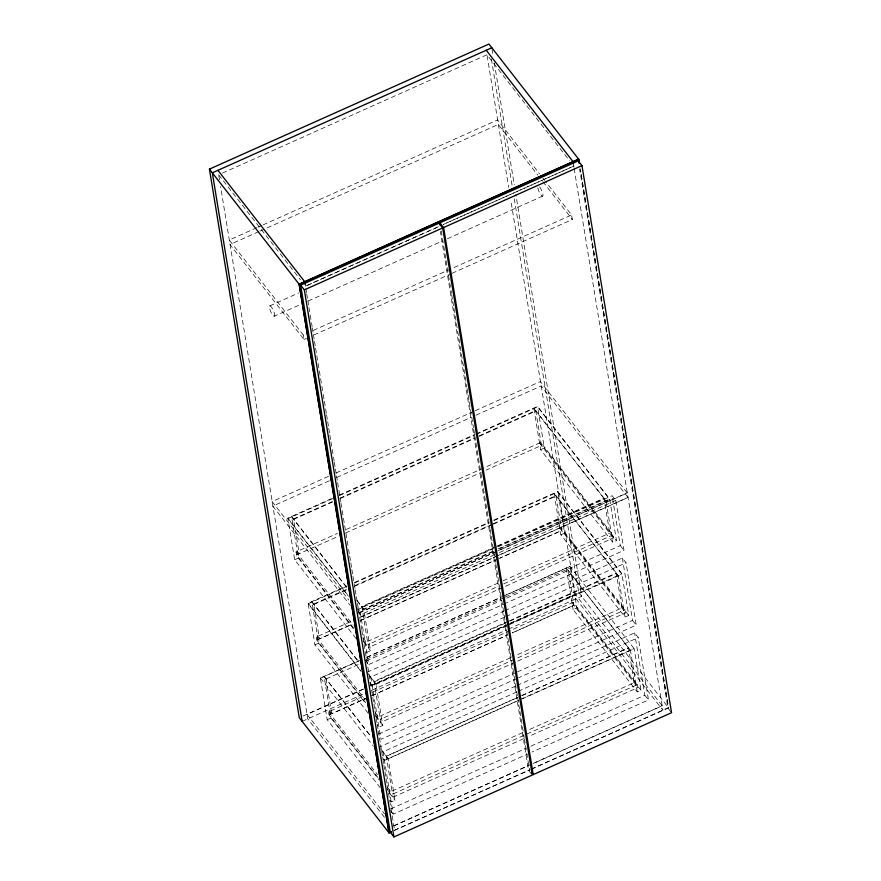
<?xml version="1.0" encoding="UTF-8"?>
<svg xmlns="http://www.w3.org/2000/svg" width="881" height="881" viewBox="0 0 881 881"><rect width="100%" height="100%" fill="white"/><g stroke="black" fill="none" stroke-linecap="round" stroke-linejoin="round"><path stroke-width="0.66" stroke-dasharray="4.41 3.3" d="M222.419 173.128L486.973 54.743L569.544 160.705M256.845 227.672L229.258 240.017L303.317 335.044M258.1 227.111L261.855 225.426M263.111 224.864L497.567 119.948L539.59 173.876M258.827 231.604L229.996 244.5L304.044 339.537L303.218 334.923M260.082 231.042L498.305 124.441L537.806 175.132M438.342 226.703L305.443 286.171L438.441 226.824M269.762 305.916L298.604 293.01M274.31 316.213A5.627 1.432 65.9 0 0 272.075 308.064A5.627 1.432 65.9 0 0 269.729 308.923A5.627 1.432 65.9 0 0 274.31 316.213L300.641 304.43M308.163 301.06L442.328 241.031M447.339 238.784L542.63 196.144M313.251 330.441L571.626 214.986L545.482 181.431M303.956 339.416L306.555 338.414M313.988 334.923L450.742 273.892M451.997 273.33L572.364 219.468L571.527 214.865M328.514 476.346L272.097 501.586L348.766 599.983M336.035 472.976L473.956 411.262M475.211 410.7L540.405 381.528L627.283 493.008L498.139 550.801M329.252 480.828L272.824 506.079L350.341 605.544M336.773 477.458L470.928 417.429M475.938 415.182L541.143 386.01L628.021 497.501L359.712 617.57M355.902 638.351L294.672 559.776L287.856 518.127L332.996 497.93M339.273 495.122L474.815 434.465M476.07 433.904L537.531 406.405L609.663 498.976L616.48 540.615L612.758 542.278L540.626 449.717L533.809 408.068L605.941 500.639L612.758 542.278M333.073 498.426L287.933 518.634L348.325 596.129M339.35 495.618L474.903 434.972M476.158 434.41L537.619 406.901L609.751 499.472L498.084 549.436M332.412 501.52L293.505 518.931L299.221 553.841L297.293 551.374M339.945 498.15L474.231 438.066M479.253 435.82L535.725 410.546L541.441 445.456L486.037 470.124M293.582 519.427L332.489 502.027M340.022 498.657L474.308 438.562M479.33 436.315L535.813 411.042M353.578 628.109L296.545 554.92L296.049 551.935L337.467 533.401M346.244 529.47L540.769 442.427L612.901 534.987L613.385 537.983L504.207 586.845M296.545 554.92L338.128 536.43M345.484 533.027L481.202 472.414M294.672 559.776L298.395 558.102L291.578 516.464L346.938 587.506M540.626 449.717L544.348 448.044L537.531 406.405M368.082 713.07L314.935 644.87L308.119 603.221L346.982 585.832M354.514 582.462L488.812 522.367M493.823 520.12L557.794 491.499L621.92 573.773L628.737 615.423L625.003 617.085L560.889 534.811L554.072 493.162L618.187 575.447L625.003 617.085M347.07 586.328L308.196 603.727L361.353 671.928M354.603 582.958L488.889 522.862M493.911 520.616L557.882 491.994L621.997 574.28L507.819 625.367M346.398 589.422L313.768 604.025L319.484 638.934L352.114 624.332M355.186 585.491L491.983 524.272M493.239 523.71L555.999 495.629L561.715 530.538L500.21 558.058M313.845 604.52L346.475 589.918M354.008 586.548L492.072 524.779M493.327 524.217L556.076 496.135M496.08 546.473L361.783 606.557L367.509 641.467L369.425 643.945M497.336 545.912L604.014 498.172L609.729 533.082L611.656 535.549M361.871 607.064L496.157 546.969M497.413 546.407L604.102 498.668M356.86 609.949L493.261 548.918M498.261 546.683L612.13 495.728L615.819 500.452L623.99 550.328L506.366 602.967M492.986 551.187L359.988 610.698L368.721 664.56L505.11 603.518M498.007 548.94L609.663 498.976M493.063 551.682L360.065 611.194L357.554 607.967M496.796 551.242L358.875 612.956L359.239 615.202M498.051 550.68L627.184 492.886M358.974 613.077L496.895 551.363M494.439 554.766L360.549 614.685L357.598 610.896M499.45 552.53L615.819 500.452M359.613 617.438L497.534 555.724M498.778 555.162L627.922 497.38M365.736 702.807L316.808 640.013L316.323 637.018L352.708 620.742M316.808 640.013L351.948 624.288M360.725 620.356L497.523 559.149M498.778 558.587L561.516 530.516L561.032 527.521L625.147 609.795L625.642 612.791L516.453 661.642M359.646 620.962L495.188 560.305M314.935 644.87L318.658 643.196L311.841 601.558L359.085 662.182M560.889 534.811L564.611 533.137L557.794 491.499M367.509 641.467L501.796 581.383M503.051 580.821L609.729 533.082M502.952 587.407L368.676 647.491L368.181 644.496L498.701 586.096M503.723 583.85L612.901 534.987M357.003 600.424L363.71 609.035L370.527 650.674L366.804 652.336L364.282 649.11M380.339 787.878L327.181 719.678L320.365 678.029L359.239 660.64M366.76 657.27L501.058 597.175M506.079 594.928L570.051 566.307L634.188 648.735L520.021 699.822M320.387 678.183L359.261 660.783M366.793 657.413L501.08 597.329M502.335 596.767L570.073 566.45M366.287 659.263L503.932 597.67M505.176 597.109L620.301 545.592L612.13 495.728M326.047 678.976L359.933 663.822M366.199 661.014L501.73 600.203M506.773 598.111L568.245 570.436L573.96 605.346L512.467 632.866M367.069 672.291L503.469 611.26M504.714 610.698L622.338 558.069L626.028 562.794L636.236 625.136L518.612 677.764M504.648 617.107L370.758 677.026L380.966 739.357L517.356 678.326M505.903 616.546L626.028 562.794M508.326 621.27L374.04 681.365L379.755 716.275L381.682 718.742M509.581 620.709L616.271 572.98L621.986 607.89L515.297 655.618M374.117 681.872L508.414 621.777M509.67 621.215L616.348 573.476M303.042 716.011L363.203 689.096M370.714 685.726L508.59 624.034M509.835 623.473L578.773 592.627L514.284 198.853M363.446 689.162L307.017 714.414L384.534 813.879M370.967 685.792L505.121 625.763M510.132 623.517L575.337 594.345L662.215 705.835L533.071 763.629M506.487 625.433L372.234 685.506L369.701 682.257M507.742 624.871L621.92 573.773M506.575 625.928L372.322 686.002L369.789 682.753M302.161 721.396L364.833 693.358M371.694 690.286L507.104 629.695M508.359 629.133L581.658 596.338L515.837 194.404M377.993 777.615L329.054 714.821L328.569 711.826L364.965 695.538M372.487 692.18L573.278 602.329L637.392 684.603L637.888 687.598L528.71 736.45M329.054 714.821L365.45 698.534M371.727 695.726L507.258 635.08M512.279 632.833L573.773 605.313L573.278 602.329M329.813 711.275L331.73 713.742L365.626 698.578M371.892 695.77L507.445 635.113M327.181 719.678L330.915 718.004L324.098 676.366L371.341 736.99M519.988 699.668L634.166 648.581L640.983 690.23L637.26 691.893L573.135 609.608L576.868 607.945L570.051 566.307M379.755 716.275L514.041 656.18M515.209 662.204L380.922 722.299L380.438 719.303L625.147 609.795M367.806 673.238L375.967 683.832L382.783 725.481L379.05 727.144L377.365 724.986M378.533 734.071L516.178 672.478M517.433 671.917L632.547 620.4L622.338 558.069M515.715 686.068L379.326 747.099L388.213 758.64L395.029 800.289L391.307 801.952L389.622 799.783M516.971 685.506L634.595 632.866L638.273 637.602L648.482 699.943L532.113 752.011M516.905 691.915L383.004 751.834L393.212 814.165L527.113 754.257M518.149 691.354L638.273 637.602M520.583 696.078L386.285 756.173L392.001 791.083L393.928 793.55M521.838 695.516L628.516 647.788L634.232 682.698L527.554 730.426M386.307 756.327L520.605 696.232M521.86 695.671L628.538 647.931M384.49 760.314L518.733 700.23M518.766 700.384L384.512 760.457L381.958 757.065M392.001 791.083L522.532 732.673M523.688 738.696L393.179 797.096L392.684 794.111L637.392 684.603M390.779 808.879L525.924 748.398M530.935 746.163L644.804 695.208L634.595 632.866M393.807 825.772L531.717 764.058M532.972 763.497L662.116 705.714M393.895 825.904L528.06 765.864M393.972 830.541L529.944 769.675M531.199 769.113L668.437 707.696L580.161 168.623M394.534 830.265L530.043 769.796M531.298 769.234L668.536 707.817L580.48 170.11M542.96 178.193L544.634 180.352M542.85 181.596L572.364 219.468M533.886 408.575L606.018 501.135M544.348 448.044L616.48 540.615M620.301 545.592L623.99 550.328M539.524 442.978L541.441 445.456M613.385 537.983L541.253 445.423L540.769 442.427M554.149 493.668L618.275 575.943M564.611 533.137L628.737 615.423M632.547 620.4L636.236 625.136M559.787 528.071L625.642 612.791M566.34 568.124L630.466 650.398M578.773 592.627L668.437 707.696M670.815 711.771L667.864 707.983L579.61 169.042M576.868 607.945L640.983 690.23M644.804 695.208L648.482 699.943M572.033 602.879L637.888 687.598M218.653 174.812L300.388 279.684M531.54 774.091L528.589 770.313L440.335 231.373M291.655 516.96L347.015 588.001M357.08 600.919L363.798 609.531M287.856 518.127L348.237 595.633M296.049 551.935L353.094 625.125M363.148 638.042L368.181 644.496M363.644 641.027L368.676 647.491M298.395 558.102L353.755 629.144M363.82 642.062L370.527 650.674M365.031 659.825L368.721 664.56M311.929 602.053L359.173 662.688M369.293 675.672L376.044 684.339M308.119 603.221L361.265 671.432M317.556 636.467L319.484 638.934M316.323 637.018L365.252 699.811M375.372 712.806L380.438 719.303M375.868 715.801L380.922 722.299M318.658 643.196L365.912 703.831M375.185 715.735L382.783 725.481M324.12 676.509L371.364 737.144M380.647 749.048L388.235 758.794M320.365 678.029L373.544 746.383M328.569 711.826L377.497 774.619M387.629 787.614L392.684 794.111M387.266 789.519L393.179 797.096M330.915 718.004L379.006 779.718M389.127 792.702L395.029 800.289M390.272 810.388L393.212 814.165M384.424 817.293L307.755 718.896L220.591 186.618M573.245 162.974L574.005 167.181M574.126 168.414L662.952 710.328L576.064 598.838L510.914 200.978M637.26 691.893L630.444 650.255L566.318 567.97L573.135 609.608M492.05 49.116L493.162 55.899M494.274 62.694L514.284 184.9M491.389 58.983L512.29 186.629M487.127 55.69L508.689 187.4M441.26 230.954L444.817 252.671M445.048 254.036L445.929 259.466M446.149 260.82L447.041 266.249M447.262 267.604L451.49 293.406M451.711 294.761L452.603 300.19M452.823 301.544L453.715 306.973M453.935 308.339L466.831 387.067M467.051 388.433L467.943 393.862M468.163 395.217L469.055 400.646M469.276 402L473.493 427.792M473.725 429.157L474.606 434.586M474.837 435.941L475.718 441.37M475.938 442.725L489.946 528.259M490.166 529.613L491.058 535.042M491.279 536.397L495.507 562.188M495.728 563.554L496.62 568.983M496.84 570.337L497.732 575.767M497.952 577.121L517.51 696.585M517.742 697.939L518.623 703.379M518.843 704.734L519.735 710.163M519.955 711.518L524.184 737.309M524.404 738.674L525.296 744.104M525.517 745.458L529.514 769.895M305.068 283.924L305.531 286.292M305.817 288.472L306.577 292.668M306.709 293.902L307.689 299.463M307.821 300.696L308.802 306.247M308.934 307.48L312.138 326.62M312.259 327.853L313.251 333.403M313.372 334.637L314.363 340.198M314.484 341.432L315.475 346.982M315.596 348.226L323.03 393.157M323.261 394.512L324.142 399.941M324.373 401.307L326.366 413.519M326.587 414.885L327.479 420.314M327.699 421.669L328.591 427.098M328.723 428.331L329.703 433.893M329.835 435.126L330.815 440.676M330.948 441.91L334.152 461.049M334.273 462.283L335.265 467.833M335.386 469.066L336.377 474.628M336.498 475.861L337.489 481.411M337.61 482.645L340.826 501.785M340.947 503.018L348.38 547.949M348.601 549.315L349.493 554.744M349.713 556.098L350.605 561.527M350.825 562.893L351.717 568.322M351.849 569.555L352.829 575.106M352.962 576.339L355.054 588.684M355.175 589.918L356.166 595.479M356.287 596.712L357.279 602.263M357.4 603.496L358.391 609.057M358.512 610.291L361.728 629.419M361.849 630.653L362.84 636.214M362.961 637.448L363.952 642.998M364.073 644.242L371.507 689.173M371.727 690.528L372.619 695.957M372.839 697.323L373.731 702.752M373.951 704.106L374.843 709.535M375.064 710.901L377.068 723.114M377.189 724.347L378.18 729.909M378.301 731.142L379.293 736.692M379.414 737.926L380.405 743.487M380.526 744.72L381.517 750.271M381.638 751.504L383.742 763.849M383.863 765.082L384.854 770.644M384.975 771.877L385.966 777.427M386.087 778.661L387.078 784.222M387.2 785.456L394.633 830.387M326.014 678.833L331.73 713.742M218.807 175.748L219.479 179.823M539.701 187.014A5.627 1.432 65.9 0 1 542.96 194.624A5.627 1.432 65.9 0 1 540.549 194.36A5.627 1.432 65.9 0 1 537.707 186.783M573.751 166.113L443.352 224.457L573.751 166.113"/><path stroke-width="1.32" d="M391.285 831.884L389.05 832.886L299.276 717.696L209.447 169.119L488.933 44.05L578.707 159.241L579.368 163.315M491.818 47.75L212.332 172.819L302.161 721.396M389.05 832.886L299.21 284.31L578.707 159.241M300.652 285.136L439.002 223.223L442.68 227.959L532.278 775.038L393.928 836.95L390.239 832.215L300.652 285.136L304.341 289.871L393.928 836.95M440.379 225.525L439.927 222.805L578.277 160.904L581.967 165.628L671.553 712.718L533.203 774.63L531.728 772.736M304.341 289.871L442.68 227.959M533.203 774.63L443.617 227.54L581.967 165.628M391.186 831.763L388.95 832.765L299.111 284.189L578.608 159.12L579.28 163.194M486.235 50.25L573.113 161.741M439.927 222.805L443.617 227.54M217.915 170.319L304.804 281.81M209.447 169.119L299.21 284.31M573.013 161.619L573.388 163.866M304.705 281.689L305.244 284.519"/></g></svg>
